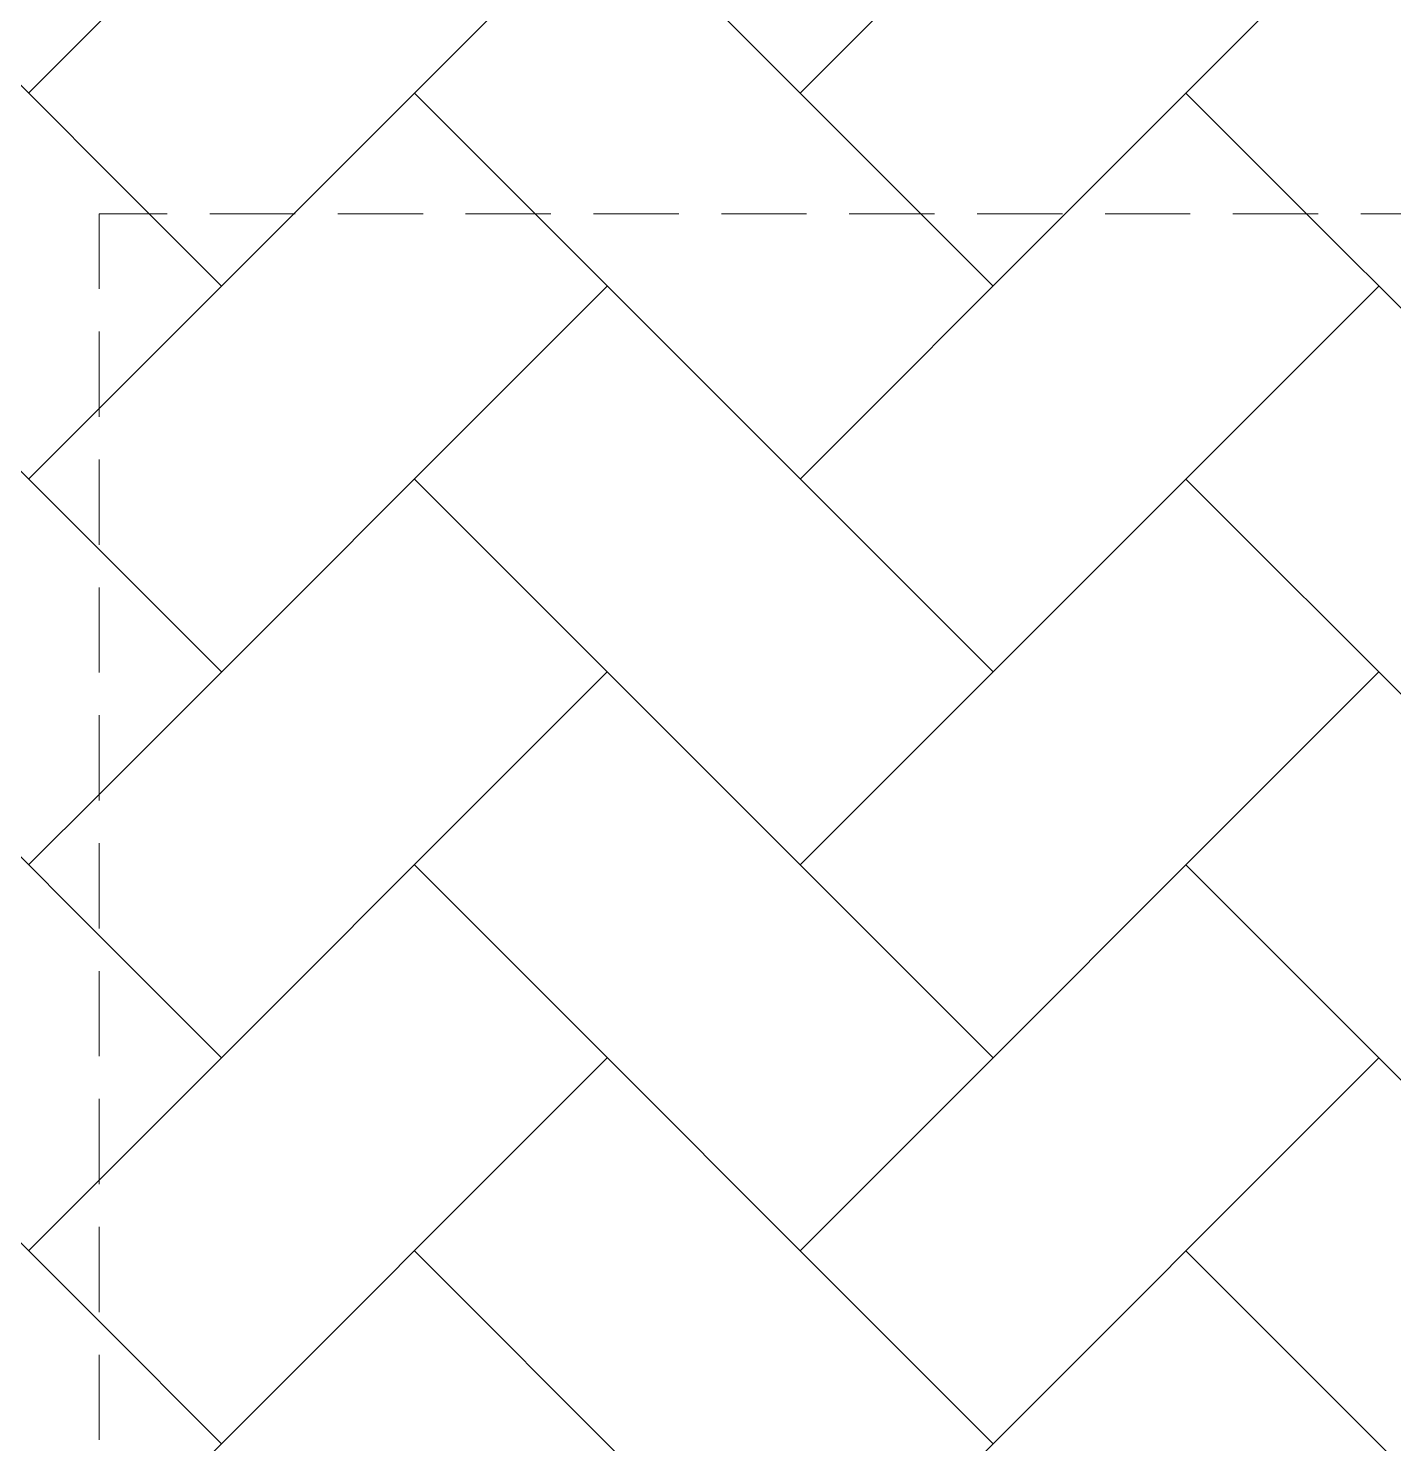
# Model space of a CAD drawing. Header units: millimetres. Extents: x 331487 to 517269, y 198509 to 399936.
# Drawn here: x 411241 to 413243, y 369306 to 371381 of the extents above; entities that cross this region are included whole.
import ezdxf

# ---------------------------------------------------------------- set-up
doc = ezdxf.new("R2010")
doc.units = ezdxf.units.MM
doc.header["$MEASUREMENT"] = 0
doc.linetypes.add('DASHED2', pattern=[0.375, 0.25, -0.125])
doc.layers.add('BEAM', color=1, linetype='Continuous', lineweight=5)

msp = doc.modelspace()

# ---------------------------------------------------------------- linework, layer by layer
at = {"layer": 'BEAM', "color": 253, "linetype": 'Continuous', "ltscale": 750}
for p, q in [((411418.6, 371109), (411045.1, 371482.6)), ((411241.8, 371285.9), (411364.9, 371409)), ((411630.6, 371109), (411930.6, 371409)), ((412550, 371109), (412250, 371409)), ((412373.1, 371285.9), (412496.2, 371409)), ((412761.9, 371109), (413061.9, 371409)), ((411984.3, 371109), (411807.4, 371285.9)), ((413115.7, 371109), (412938.8, 371285.9)), ((411345.1, 370823.6), (411630.6, 371109)), ((411524.6, 371003.1), (411418.6, 371109)), ((412656, 370437.4), (411984.3, 371109)), ((412373.1, 370720.2), (412761.9, 371109)), ((412656, 371003.1), (412550, 371109)), ((413787.3, 370437.4), (413115.7, 371109)), ((411345.1, 370257.9), (412090.3, 371003.1)), ((412373.1, 370154.5), (413221.7, 371003.1)), ((411345.1, 370616.9), (411045.1, 370916.9)), ((411241.8, 370720.2), (411345.1, 370823.6)), ((412656, 369871.7), (411807.4, 370720.2)), ((413787.3, 369871.7), (412938.8, 370720.2)), ((411524.6, 370437.4), (411345.1, 370616.9)), ((411345.1, 369692.2), (412090.3, 370437.4)), ((412373.1, 369588.9), (413221.7, 370437.4)), ((411345.1, 370051.2), (411045.1, 370351.2)), ((411241.8, 370154.5), (411345.1, 370257.9)), ((412656, 369306), (411807.4, 370154.5)), ((413787.3, 369306), (412938.8, 370154.5)), ((411524.6, 369871.7), (411345.1, 370051.2)), ((411345.1, 369126.5), (412090.3, 369871.7)), ((412373.1, 369023.2), (413221.7, 369871.7)), ((411345.1, 369485.5), (411045.1, 369785.5)), ((411241.8, 369588.9), (411345.1, 369692.2)), ((412647.3, 368749), (411807.4, 369588.9)), ((413580.4, 368947.3), (412938.8, 369588.9)), ((411524.6, 369306), (411345.1, 369485.5))]:
    msp.add_line(p, q, dxfattribs=at)
at = {"layer": 'BEAM', "linetype": 'DASHED2', "ltscale": 500}
for p in [(414445.1, 371109), (411345.1, 368749)]:
    msp.add_line(p, (411345.1, 371109), dxfattribs=at)

doc.saveas('drawing.dxf')
